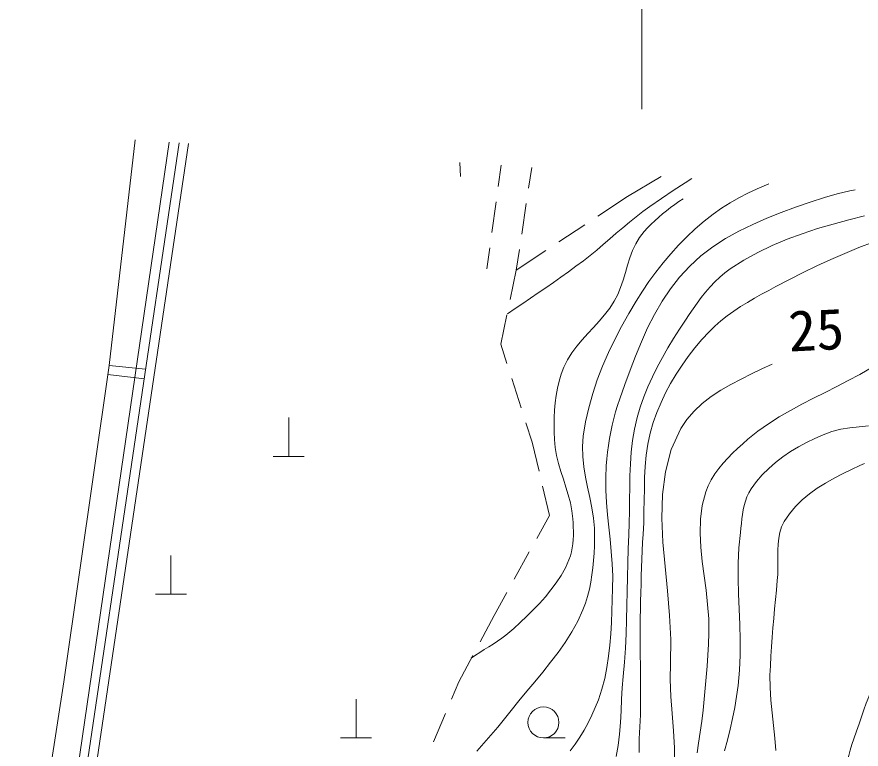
# Model space of a CAD drawing. Units: millimetres, scale not verified. Extents: x 40000 to 680000, y 20000 to 380000.
# Drawn here: x 493840 to 521080, y 323658 to 347279 of the extents above; entities that cross this region are included whole.
import ezdxf
from ezdxf.enums import TextEntityAlignment as Align

# ---------------------------------------------------------------- set-up
doc = ezdxf.new("R2010")
doc.units = ezdxf.units.MM
doc.header["$LTSCALE"] = 1000
doc.layers.add('M-BGD', color=7, linetype='Continuous', lineweight=13)
doc.layers.add('M-STR-HTXT', color=7, linetype='Continuous', lineweight=13)
doc.styles.add('ＭＳ ゴシック', font='')
doc.styles.get('ＭＳ ゴシック').set_extended_font_data('MS Gothic')

msp = doc.modelspace()

# ---------------------------------------------------------------- linework, layer by layer
at = {"layer": 'M-BGD'}
for p, q in [((498757, 343235), (494735, 315704)), ((496813, 336035), (497655, 343312)), ((499078, 343213), (494994, 315680)), ((499379, 343192), (495248, 315348)), ((508152, 342129), (508129, 342585)), ((509371, 341812), (509465, 342493)), ((510452, 342424), (510352, 341757)), ((513541, 341480), (514632, 342134)), ((509166, 340326), (509303, 341317)), ((512581, 340846), (513541, 341480)), ((510277, 341262), (510128, 340273)), ((511330, 340020), (512164, 340571)), ((509003, 339151), (509097, 339831)), ((510053, 339779), (509953, 339111)), ((509953, 339111), (510912, 339745)), ((509754, 338158), (509953, 339111)), ((509452, 336716), (509651, 337669)), ((509653, 336092), (509452, 336716)), ((495350, 325833), (496813, 336035)), ((496813, 336035), (497995, 335909)), ((497956, 335600), (496777, 335746)), ((510113, 334664), (509806, 335616)), ((502611, 334351), (502611, 333101)), ((510468, 333564), (510266, 334188)), ((510688, 332623), (510468, 333564)), ((502111, 333101), (503111, 333101)), ((511023, 331196), (510802, 332136)), ((510613, 330456), (511023, 331196)), ((498811, 329907), (498811, 328657)), ((509887, 329144), (510371, 330019)), ((498311, 328657), (499311, 328657)), ((509236, 327967), (509645, 328706)), ((508783, 327117), (509236, 327967)), ((508095, 325826), (508548, 326676)), ((493840, 316042), (495350, 325833)), ((507864, 325273), (508095, 325826)), ((504784, 325273), (504784, 324023)), ((507287, 323888), (507672, 324811)), ((504284, 324023), (505284, 324023)), ((510830, 324019), (511530, 324019))]:
    msp.add_line(p, q, dxfattribs=at)
for points in [[(508678, 323588), (508906, 323847), (509133, 324105), (509357, 324366), (509577, 324631), (509790, 324900), (510039, 325213), (510294, 325524), (510552, 325833), (510809, 326143), (511061, 326457), (511304, 326776), (511534, 327102), (511747, 327437), (511938, 327785), (512104, 328146), (512186, 328364), (512255, 328586), (512312, 328813), (512359, 329043), (512396, 329275), (512425, 329509), (512447, 329744), (512463, 329979), (512474, 330214), (512481, 330448), (512474, 330780), (512440, 331112), (512387, 331443), (512322, 331774), (512253, 332104), (512187, 332434), (512133, 332764), (512097, 333094), (512088, 333424), (512112, 333753), (512188, 334215), (512290, 334672), (512418, 335125), (512568, 335572), (512739, 336012), (512927, 336447), (513132, 336874), (513351, 337294), (513582, 337706), (513822, 338109), (514024, 338427), (514235, 338739), (514458, 339044), (514691, 339342), (514935, 339632), (515189, 339912), (515453, 340181), (515728, 340440), (516012, 340685), (516307, 340917), (516574, 341106), (516850, 341281), (517134, 341443), (517425, 341593), (517723, 341733), (518026, 341863), (518102, 341894)], [(509675, 337697), (509920, 337867), (510166, 338037), (510412, 338205), (510658, 338374), (510904, 338543), (511150, 338712), (511394, 338884), (511637, 339057), (511879, 339232), (512118, 339411), (512336, 339581), (512550, 339756), (512761, 339935), (512971, 340115), (513180, 340297), (513390, 340477), (513602, 340655), (513817, 340829), (514036, 340998), (514260, 341159), (514637, 341418), (515017, 341674), (515399, 341927), (515617, 342066)], [(511689, 323602), (511852, 323816), (512005, 324038), (512146, 324269), (512275, 324507), (512395, 324749), (512503, 324995), (512601, 325244), (512716, 325587), (512807, 325936), (512878, 326291), (512932, 326651), (512972, 327013), (513001, 327378), (513021, 327745), (513036, 328111), (513048, 328476), (513061, 328840), (513064, 329236), (513049, 329632), (513020, 330029), (512982, 330425), (512941, 330821), (512900, 331217), (512867, 331613), (512845, 332008), (512839, 332404), (512856, 332799), (512875, 333019), (512898, 333238), (512927, 333457), (512961, 333675), (513001, 333893), (513047, 334109), (513098, 334323), (513156, 334536), (513220, 334747), (513291, 334956), (513454, 335415), (513623, 335877), (513800, 336338), (513989, 336795), (514192, 337244), (514414, 337681), (514657, 338103), (514926, 338506), (515222, 338886), (515550, 339241), (515912, 339566), (516300, 339860), (516709, 340126), (517137, 340367), (517581, 340585), (518036, 340784), (518499, 340967), (518967, 341137), (519436, 341297), (519902, 341450), (520308, 341569), (520719, 341668), (520887, 341701)], [(508497, 326592), (508636, 326686), (508777, 326778), (508920, 326868), (509063, 326958), (509205, 327048), (509346, 327141), (509484, 327236), (509619, 327336), (509750, 327440), (509876, 327551), (510084, 327747), (510292, 327946), (510498, 328149), (510698, 328358), (510891, 328572), (511073, 328794), (511243, 329024), (511398, 329262), (511536, 329509), (511653, 329767), (511698, 329891), (511733, 330019), (511759, 330149), (511777, 330281), (511789, 330415), (511795, 330549), (511796, 330684), (511793, 330819), (511786, 330953), (511778, 331086), (511748, 331346), (511698, 331603), (511632, 331858), (511556, 332111), (511475, 332364), (511394, 332616), (511319, 332870), (511256, 333125), (511208, 333382), (511183, 333642), (511174, 333878), (511171, 334116), (511175, 334354), (511187, 334593), (511208, 334830), (511240, 335066), (511282, 335299), (511337, 335529), (511405, 335754), (511487, 335974), (511603, 336214), (511744, 336439), (511904, 336653), (512077, 336859), (512260, 337060), (512445, 337260), (512629, 337461), (512805, 337666), (512969, 337880), (513115, 338105), (513227, 338323), (513320, 338552), (513400, 338788), (513473, 339029), (513544, 339269), (513620, 339507), (513705, 339738), (513806, 339958), (513929, 340166), (514079, 340355), (514192, 340475), (514309, 340591), (514428, 340704), (514550, 340815), (514675, 340922), (514803, 341026), (514933, 341128), (515065, 341226), (515199, 341322), (515335, 341414)], [(513173, 323415), (513242, 323773), (513287, 324140), (513315, 324514), (513333, 324891), (513349, 325267), (513369, 325639), (513401, 326005), (513444, 326459), (513476, 326915), (513498, 327371), (513513, 327828), (513523, 328285), (513531, 328742), (513538, 329200), (513548, 329657), (513562, 330114), (513583, 330570), (513599, 330950), (513606, 331331), (513610, 331713), (513613, 332095), (513620, 332476), (513635, 332856), (513662, 333234), (513704, 333610), (513767, 333982), (513853, 334350), (513954, 334687), (514070, 335018), (514202, 335345), (514346, 335666), (514503, 335983), (514670, 336295), (514845, 336603), (515028, 336906), (515217, 337205), (515410, 337499), (515534, 337682), (515660, 337865), (515789, 338046), (515923, 338225), (516062, 338399), (516206, 338567), (516358, 338728), (516516, 338880), (516683, 339023), (516859, 339155), (517293, 339434), (517745, 339683), (518211, 339906), (518690, 340106), (519179, 340285), (519676, 340447), (520178, 340595), (520683, 340732), (521189, 340861)], [(513915, 323553), (513915, 323772), (513923, 323986), (513944, 324376), (513957, 324766), (513963, 325157), (513963, 325548), (513960, 325939), (513956, 326329), (513951, 326720), (513948, 327111), (513949, 327502), (513954, 327893), (513960, 328163), (513965, 328433), (513972, 328704), (513979, 328974), (513986, 329244), (513995, 329514), (514006, 329784), (514017, 330055), (514031, 330324), (514047, 330594), (514064, 330956), (514073, 331320), (514079, 331685), (514085, 332050), (514095, 332415), (514115, 332777), (514149, 333137), (514200, 333494), (514273, 333845), (514373, 334191), (514489, 334515), (514623, 334834), (514771, 335147), (514934, 335453), (515112, 335753), (515302, 336045), (515504, 336328), (515717, 336602), (515941, 336866), (516174, 337120), (516359, 337302), (516555, 337473), (516760, 337634), (516972, 337787), (517190, 337931), (517413, 338069), (517640, 338202), (517870, 338331), (518100, 338456), (518330, 338580), (518766, 338809), (519206, 339032), (519651, 339247), (520099, 339454), (520553, 339650), (521010, 339835), (521472, 340008)], [(518210, 336078), (517879, 335921), (517543, 335762), (517206, 335596), (516874, 335422), (516550, 335234), (516242, 335031), (515954, 334809), (515691, 334564), (515458, 334294), (515261, 333996), (514953, 333318), (514763, 332607), (514670, 331868), (514651, 331109), (514686, 330333), (514753, 329548), (514832, 328759), (514901, 327973), (514939, 327194), (514925, 326429), (514915, 325898), (514938, 325355), (514980, 324803), (515024, 324250), (515057, 323701), (515063, 323161)], [(515791, 323537), (515836, 323852), (515888, 324205), (515936, 324559), (515979, 324913), (516018, 325267), (516053, 325623), (516083, 325978), (516109, 326334), (516131, 326690), (516150, 327046), (516164, 327403), (516162, 327860), (516128, 328320), (516076, 328783), (516014, 329246), (515954, 329708), (515908, 330168), (515885, 330624), (515897, 331074), (515955, 331518), (516069, 331954), (516148, 332155), (516246, 332348), (516360, 332534), (516488, 332711), (516627, 332882), (516776, 333047), (516932, 333206), (517093, 333359), (517258, 333507), (517422, 333651), (517747, 333912), (518086, 334152), (518438, 334375), (518799, 334585), (519168, 334784), (519541, 334976), (519917, 335164), (520293, 335353), (520666, 335545), (521034, 335744), (521457, 335988)], [(521315, 334084), (521014, 334059), (520716, 334024), (520422, 333974), (520135, 333901), (519855, 333800), (519588, 333681), (519322, 333550), (519060, 333408), (518805, 333254), (518557, 333087), (518321, 332908), (518098, 332715), (517890, 332509), (517699, 332288), (517528, 332053), (517455, 331928), (517396, 331796), (517347, 331660), (517309, 331519), (517278, 331375), (517254, 331228), (517234, 331081), (517217, 330933), (517200, 330785), (517183, 330640), (517136, 330150), (517115, 329657), (517115, 329164), (517127, 328669), (517147, 328174), (517166, 327679), (517179, 327185), (517179, 326691), (517158, 326199), (517112, 325708), (517061, 325353), (517001, 325000), (516931, 324649), (516852, 324299), (516767, 323950), (516675, 323602)], [(518327, 323611), (518295, 324015), (518251, 324421), (518205, 324828), (518165, 325235), (518140, 325640), (518139, 326042), (518152, 326347), (518168, 326653), (518187, 326958), (518209, 327264), (518233, 327569), (518259, 327874), (518287, 328179), (518316, 328483), (518345, 328788), (518375, 329093), (518387, 329286), (518391, 329482), (518390, 329681), (518388, 329879), (518389, 330077), (518399, 330272), (518420, 330463), (518457, 330649), (518515, 330828), (518598, 330999), (518765, 331251), (518959, 331482), (519177, 331695), (519413, 331891), (519666, 332071), (519932, 332238), (520205, 332393), (520484, 332538), (520765, 332675), (521043, 332805), (521190, 332867)]]:
    msp.add_lwpolyline(points, dxfattribs=at)
msp.add_circle((510830, 324519), 500, dxfattribs=at)
msp.add_open_spline([(523874, 328357), (523227, 327958), (522992, 327737), (522510, 327248), (521508, 326229), (521335, 325332), (520846, 323989), (520479, 322983), (520579, 322323), (520176, 321331), (519880, 320602), (519557, 320270), (519113, 319621), (518139, 318199), (517590, 317386), (516385, 316154), (515524, 315273), (514737, 315158), (513750, 314420), (512084, 313174), (511485, 311953), (509590, 311092), (508750, 310710), (508382, 310544), (507367, 310295)], degree=3, knots=[0, 0, 0, 0, 1, 1, 1, 2, 2, 2, 3, 3, 3, 4, 4, 4, 5, 5, 5, 6, 6, 6, 7, 7, 7, 8, 8, 8, 8], dxfattribs=at)
at = {"layer": 'M-STR-HTXT'}
msp.add_line((514009, 344302), (514009, 356244), dxfattribs=at)

# ---------------------------------------------------------------- texts
at = {"layer": 'M-BGD', "style": 'ＭＳ ゴシック'}
msp.add_text('25', height=1320, rotation=2.956, dxfattribs=at).set_placement((519629, 337186), align=Align.MIDDLE_CENTER)

doc.saveas('drawing.dxf')
